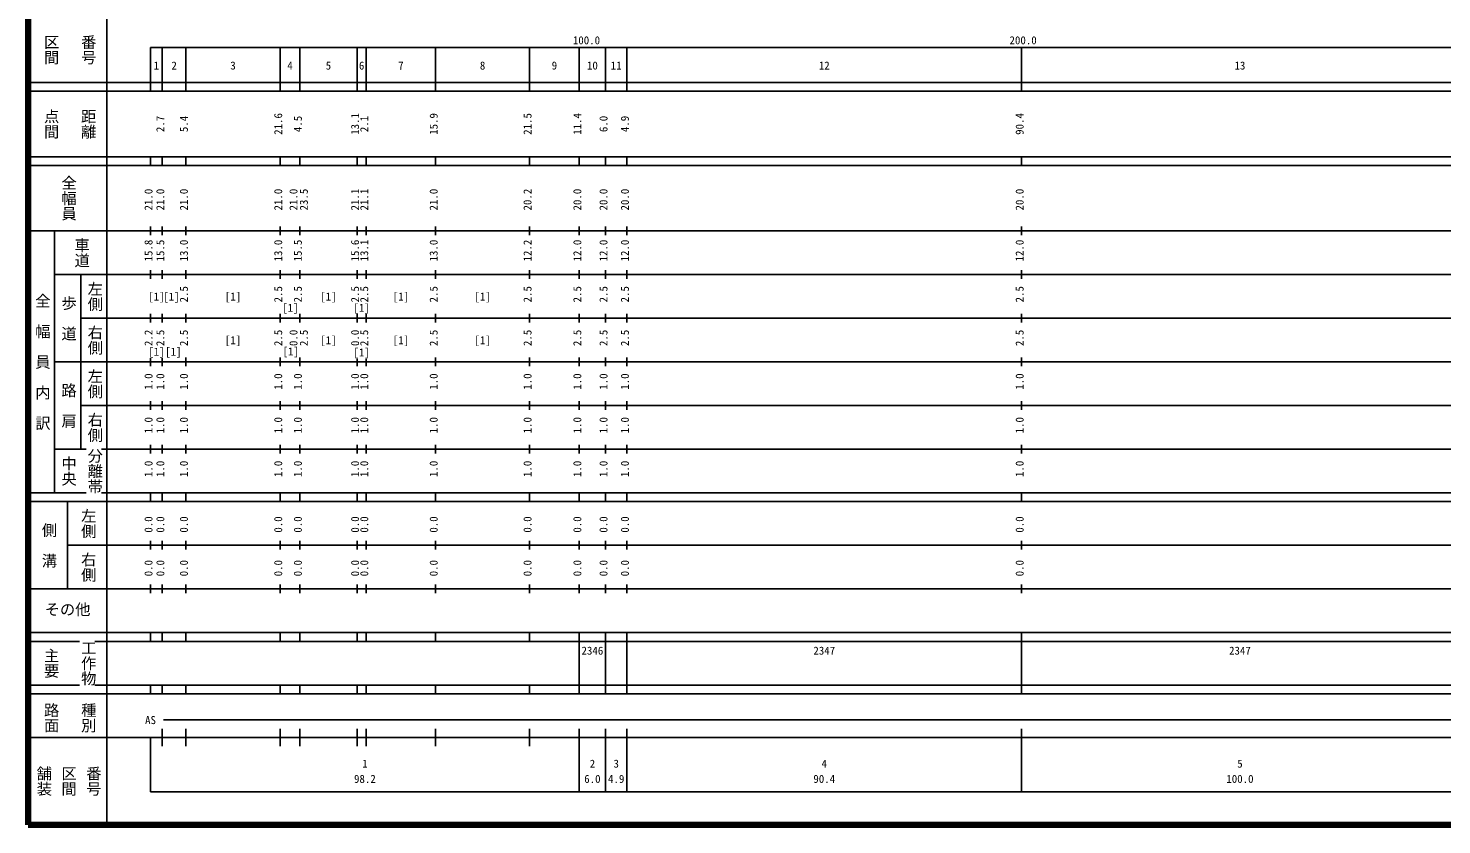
# Model space of a CAD drawing. Units: millimetres on the paper, enlarged 1000 times. Extents: x 40000 to 680000, y 20000 to 380000.
# Drawn here: x 40000 to 363708, y 20000 to 202409 of the extents above; entities that cross this region are included whole.
import ezdxf
from ezdxf.enums import TextEntityAlignment as Align

# ---------------------------------------------------------------- set-up
doc = ezdxf.new("R2010")
doc.units = ezdxf.units.MM
doc.header["$LTSCALE"] = 1000
doc.layers.add('M-TTL', color=2, linetype='Continuous', lineweight=140)
doc.layers.add('M-TTL-BAND', color=7, linetype='Continuous', lineweight=25)
doc.styles.add('@ＭＳ ゴシック', font='')
doc.styles.add('ＭＳ ゴシック', font='')
doc.styles.get('@ＭＳ ゴシック').set_extended_font_data('@MS Gothic')
doc.styles.get('ＭＳ ゴシック').set_extended_font_data('MS Gothic')

msp = doc.modelspace()

# ---------------------------------------------------------------- linework, layer by layer
at = {"layer": 'M-TTL'}
for p, q in [((40000, 380000), (40000, 20000)), ((40000, 20000), (680000, 20000))]:
    msp.add_line(p, q, dxfattribs=at)
at = {"layer": 'M-TTL-BAND'}
for p, q in [((58000, 370000), (58000, 20000)), ((68000, 198000), (579000, 198000)), ((68000, 198000), (68000, 188000)), ((70700, 188000), (70700, 198000)), ((76100, 188000), (76100, 198000)), ((97700, 188000), (97700, 198000)), ((102200, 188000), (102200, 198000)), ((115300, 188000), (115300, 198000)), ((117400, 188000), (117400, 198000)), ((133300, 188000), (133300, 198000)), ((154800, 188000), (154800, 198000)), ((166200, 188000), (166200, 198000)), ((172200, 188000), (172200, 198000)), ((177100, 188000), (177100, 198000)), ((267500, 188000), (267500, 198000)), ((40000, 190000), (579000, 190000)), ((40000, 188000), (579000, 188000)), ((40000, 173000), (579000, 173000)), ((68000, 171000), (68000, 173000)), ((70700, 171000), (70700, 173000)), ((76100, 171000), (76100, 173000)), ((97700, 171000), (97700, 173000)), ((102200, 171000), (102200, 173000)), ((115300, 171000), (115300, 173000)), ((117400, 171000), (117400, 173000)), ((133300, 171000), (133300, 173000)), ((154800, 171000), (154800, 173000)), ((166200, 171000), (166200, 173000)), ((172200, 171000), (172200, 173000)), ((177100, 171000), (177100, 173000)), ((267500, 171000), (267500, 173000)), ((40000, 171000), (579000, 171000)), ((40000, 156000), (579000, 156000)), ((46000, 96000), (46000, 156000)), ((68000, 155000), (68000, 157000)), ((70700, 155000), (70700, 157000)), ((76100, 155000), (76100, 157000)), ((97700, 155000), (97700, 157000)), ((102200, 155000), (102200, 157000)), ((115300, 155000), (115300, 157000)), ((117400, 155000), (117400, 157000)), ((133300, 155000), (133300, 157000)), ((154800, 155000), (154800, 157000)), ((166200, 155000), (166200, 157000)), ((172200, 155000), (172200, 157000)), ((177100, 155000), (177100, 157000)), ((267500, 155000), (267500, 157000)), ((46000, 146000), (579000, 146000)), ((52000, 146000), (52000, 106000)), ((68000, 145000), (68000, 147000)), ((70700, 145000), (70700, 147000)), ((76100, 145000), (76100, 147000)), ((97700, 145000), (97700, 147000)), ((102200, 145000), (102200, 147000)), ((115300, 145000), (115300, 147000)), ((117400, 145000), (117400, 147000)), ((133300, 145000), (133300, 147000)), ((154800, 145000), (154800, 147000)), ((166200, 145000), (166200, 147000)), ((172200, 145000), (172200, 147000)), ((177100, 145000), (177100, 147000)), ((267500, 145000), (267500, 147000)), ((52000, 136000), (579000, 136000)), ((68000, 135000), (68000, 137000)), ((70700, 135000), (70700, 137000)), ((76100, 135000), (76100, 137000)), ((97700, 135000), (97700, 137000)), ((102200, 135000), (102200, 137000)), ((115300, 135000), (115300, 136921)), ((117400, 135000), (117400, 136921)), ((133300, 135000), (133300, 137000)), ((154800, 135000), (154800, 137000)), ((166200, 135000), (166200, 137000)), ((172200, 135000), (172200, 137000)), ((177100, 135000), (177100, 137000)), ((267500, 135000), (267500, 137000)), ((68000, 125000), (68000, 126874)), ((70700, 125000), (70700, 126874)), ((76100, 125000), (76100, 127000)), ((97700, 125000), (97700, 127000)), ((102200, 125000), (102200, 127000)), ((115300, 125000), (115300, 126703)), ((117400, 125000), (117400, 126703)), ((133300, 125000), (133300, 127000)), ((154800, 125000), (154800, 127000)), ((166200, 125000), (166200, 127000)), ((172200, 125000), (172200, 127000)), ((177100, 125000), (177100, 127000)), ((267500, 125000), (267500, 127000)), ((46000, 126000), (579000, 126000)), ((68000, 115000), (68000, 117000)), ((70700, 115000), (70700, 117000)), ((76100, 115000), (76100, 117000)), ((97700, 115000), (97700, 117000)), ((102200, 115000), (102200, 117000)), ((115300, 115000), (115300, 117000)), ((117400, 115000), (117400, 117000)), ((133300, 115000), (133300, 117000)), ((154800, 115000), (154800, 117000)), ((166200, 115000), (166200, 117000)), ((172200, 115000), (172200, 117000)), ((177100, 115000), (177100, 117000)), ((267500, 115000), (267500, 117000)), ((52000, 116000), (579000, 116000)), ((68000, 105000), (68000, 107000)), ((70700, 105000), (70700, 107000)), ((76100, 105000), (76100, 107000)), ((97700, 105000), (97700, 107000)), ((102200, 105000), (102200, 107000)), ((115300, 105000), (115300, 107000)), ((117400, 105000), (117400, 107000)), ((133300, 105000), (133300, 107000)), ((154800, 105000), (154800, 107000)), ((166200, 105000), (166200, 107000)), ((172200, 105000), (172200, 107000)), ((177100, 105000), (177100, 107000)), ((267500, 105000), (267500, 107000)), ((46000, 106000), (53250, 106000)), ((56750, 106000), (579000, 106000)), ((40000, 96000), (53250, 96000)), ((40000, 94000), (579000, 94000)), ((49000, 94000), (49000, 74000)), ((56750, 96000), (579000, 96000)), ((68000, 94000), (68000, 96000)), ((70700, 94000), (70700, 96000)), ((76100, 94000), (76100, 96000)), ((97700, 94000), (97700, 96000)), ((102200, 94000), (102200, 96000)), ((115300, 94000), (115300, 96000)), ((117400, 94000), (117400, 96000)), ((133300, 94000), (133300, 96000)), ((154800, 94000), (154800, 96000)), ((166200, 94000), (166200, 96000)), ((172200, 94000), (172200, 96000)), ((177100, 94000), (177100, 96000)), ((267500, 94000), (267500, 96000)), ((68000, 83000), (68000, 85000)), ((70700, 83000), (70700, 85000)), ((76100, 83000), (76100, 85000)), ((97700, 83000), (97700, 85000)), ((102200, 83000), (102200, 85000)), ((115300, 83000), (115300, 85000)), ((117400, 83000), (117400, 85000)), ((133300, 83000), (133300, 85000)), ((154800, 83000), (154800, 85000)), ((166200, 83000), (166200, 85000)), ((172200, 83000), (172200, 85000)), ((177100, 83000), (177100, 85000)), ((267500, 83000), (267500, 85000)), ((49000, 84000), (579000, 84000)), ((68000, 73000), (68000, 75000)), ((70700, 73000), (70700, 75000)), ((76100, 73000), (76100, 75000)), ((97700, 73000), (97700, 75000)), ((102200, 73000), (102200, 75000)), ((115300, 73000), (115300, 75000)), ((117400, 73000), (117400, 75000)), ((133300, 73000), (133300, 75000)), ((154800, 73000), (154800, 75000)), ((166200, 73000), (166200, 75000)), ((172200, 73000), (172200, 75000)), ((177100, 73000), (177100, 75000)), ((267500, 73000), (267500, 75000)), ((40000, 74000), (579000, 74000)), ((40000, 64000), (579000, 64000)), ((40000, 62000), (51750, 62000)), ((55250, 62000), (579000, 62000)), ((68000, 62000), (68000, 64000)), ((70700, 62000), (70700, 64000)), ((76100, 62000), (76100, 64000)), ((97700, 62000), (97700, 64000)), ((102200, 62000), (102200, 64000)), ((115300, 62000), (115300, 64000)), ((117400, 62000), (117400, 64000)), ((133300, 62000), (133300, 64000)), ((154800, 62000), (154800, 64000)), ((166200, 62000), (166200, 64000)), ((166200, 52000), (166200, 62000)), ((172200, 62000), (172200, 64000)), ((172200, 52000), (172200, 62000)), ((177100, 62000), (177100, 64000)), ((177100, 52000), (177100, 62000)), ((267500, 62000), (267500, 64000)), ((267500, 52000), (267500, 62000)), ((267500, 52000), (267500, 62000)), ((40000, 52000), (51750, 52000)), ((55250, 52000), (579000, 52000)), ((68000, 50000), (68000, 52000)), ((70700, 50000), (70700, 52000)), ((76100, 50000), (76100, 52000)), ((97700, 50000), (97700, 52000)), ((102200, 50000), (102200, 52000)), ((115300, 50000), (115300, 52000)), ((117400, 50000), (117400, 52000)), ((133300, 50000), (133300, 52000)), ((154800, 50000), (154800, 52000)), ((166200, 50000), (166200, 52000)), ((172200, 50000), (172200, 52000)), ((177100, 50000), (177100, 52000)), ((267500, 50000), (267500, 52000)), ((40000, 50000), (579000, 50000)), ((71000, 44000), (564500, 44000)), ((40000, 40000), (579000, 40000)), ((68000, 40000), (68000, 27500)), ((70700, 38000), (70700, 42000)), ((76100, 38000), (76100, 42000)), ((97700, 38000), (97700, 42000)), ((102200, 38000), (102200, 42000)), ((115300, 38000), (115300, 42000)), ((117400, 38000), (117400, 42000)), ((133300, 38000), (133300, 42000)), ((154800, 38000), (154800, 42000)), ((166200, 27500), (166200, 42000)), ((172200, 27500), (172200, 42000)), ((177100, 27500), (177100, 42000)), ((267500, 27500), (267500, 42000)), ((68000, 27500), (579000, 27500))]:
    msp.add_line(p, q, dxfattribs=at)

# ---------------------------------------------------------------- texts
for s, height, rotation, style, p in [('番号', 2566, 270, '@ＭＳ ゴシック', (51750, 201000)), ('区間', 2566, 270, '@ＭＳ ゴシック', (43250, 201000)), ('点間', 2566, 270, '@ＭＳ ゴシック', (43250, 184000)), ('距離', 2566, 270, '@ＭＳ ゴシック', (51750, 184000)), ('2.7', 1833, 90, 'ＭＳ ゴシック', (71700, 178625)), ('5.4', 1833, 90, 'ＭＳ ゴシック', (77100, 178625)), ('21.6', 1833, 90, 'ＭＳ ゴシック', (98700, 178000)), ('4.5', 1833, 90, 'ＭＳ ゴシック', (103200, 178625)), ('13.1', 1833, 90, 'ＭＳ ゴシック', (116300, 178000)), ('2.1', 1833, 90, 'ＭＳ ゴシック', (118400, 178625)), ('15.9', 1833, 90, 'ＭＳ ゴシック', (134300, 178000)), ('21.5', 1833, 90, 'ＭＳ ゴシック', (155800, 178000)), ('11.4', 1833, 90, 'ＭＳ ゴシック', (167200, 178000)), ('6.0', 1833, 90, 'ＭＳ ゴシック', (173200, 178625)), ('4.9', 1833, 90, 'ＭＳ ゴシック', (178100, 178625)), ('90.4', 1833, 90, 'ＭＳ ゴシック', (268500, 178000)), ('全幅員', 2566, 270, '@ＭＳ ゴシック', (47250, 168750)), ('21.0', 1833, 90, 'ＭＳ ゴシック', (69000, 160674)), ('21.0', 1833, 90, 'ＭＳ ゴシック', (71700, 160674)), ('21.0', 1833, 90, 'ＭＳ ゴシック', (77100, 160674)), ('21.0', 1833, 90, 'ＭＳ ゴシック', (98700, 160674)), ('21.0', 1833, 90, 'ＭＳ ゴシック', (102200, 160674)), ('23.5', 1833, 90, 'ＭＳ ゴシック', (104570, 160674)), ('21.1', 1833, 90, 'ＭＳ ゴシック', (116300, 160674)), ('21.1', 1833, 90, 'ＭＳ ゴシック', (118400, 160674)), ('21.0', 1833, 90, 'ＭＳ ゴシック', (134300, 160674)), ('20.2', 1833, 90, 'ＭＳ ゴシック', (155800, 160674)), ('20.0', 1833, 90, 'ＭＳ ゴシック', (167200, 160674)), ('20.0', 1833, 90, 'ＭＳ ゴシック', (173200, 160674)), ('20.0', 1833, 90, 'ＭＳ ゴシック', (178100, 160674)), ('20.0', 1833, 90, 'ＭＳ ゴシック', (268500, 160674)), ('車道', 2566, 270, '@ＭＳ ゴシック', (50250, 154500)), ('15.8', 1833, 90, 'ＭＳ ゴシック', (69000, 149000)), ('15.5', 1833, 90, 'ＭＳ ゴシック', (71700, 149000)), ('13.0', 1833, 90, 'ＭＳ ゴシック', (77100, 149000)), ('13.0', 1833, 90, 'ＭＳ ゴシック', (98700, 149000)), ('15.5', 1833, 90, 'ＭＳ ゴシック', (103200, 149000)), ('15.6', 1833, 90, 'ＭＳ ゴシック', (116300, 149000)), ('13.1', 1833, 90, 'ＭＳ ゴシック', (118400, 149000)), ('13.0', 1833, 90, 'ＭＳ ゴシック', (134300, 149000)), ('12.2', 1833, 90, 'ＭＳ ゴシック', (155800, 149000)), ('12.0', 1833, 90, 'ＭＳ ゴシック', (167200, 149000)), ('12.0', 1833, 90, 'ＭＳ ゴシック', (173200, 149000)), ('12.0', 1833, 90, 'ＭＳ ゴシック', (178100, 149000)), ('12.0', 1833, 90, 'ＭＳ ゴシック', (268500, 149000)), ('左側', 2566, 270, '@ＭＳ ゴシック', (53250, 144500)), ('2.5', 1833, 90, 'ＭＳ ゴシック', (77100, 139625)), ('2.5', 1833, 90, 'ＭＳ ゴシック', (98700, 139625)), ('2.5', 1833, 90, 'ＭＳ ゴシック', (103200, 139625)), ('2.5', 1833, 90, 'ＭＳ ゴシック', (116300, 139625)), ('2.5', 1833, 90, 'ＭＳ ゴシック', (118400, 139625)), ('2.5', 1833, 90, 'ＭＳ ゴシック', (134300, 139625)), ('2.5', 1833, 90, 'ＭＳ ゴシック', (155800, 139625)), ('2.5', 1833, 90, 'ＭＳ ゴシック', (167200, 139625)), ('2.5', 1833, 90, 'ＭＳ ゴシック', (173200, 139625)), ('2.5', 1833, 90, 'ＭＳ ゴシック', (178100, 139625)), ('2.5', 1833, 90, 'ＭＳ ゴシック', (268500, 139625)), ('全\u3000幅\u3000員\u3000内\u3000訳', 2566, 270, '@ＭＳ ゴシック', (41250, 141750)), ('歩\u3000道', 2566, 270, '@ＭＳ ゴシック', (47250, 141250)), ('右側', 2566, 270, '@ＭＳ ゴシック', (53250, 134500)), ('2.2', 1833, 90, 'ＭＳ ゴシック', (69000, 129625)), ('2.5', 1833, 90, 'ＭＳ ゴシック', (71700, 129625)), ('2.5', 1833, 90, 'ＭＳ ゴシック', (77100, 129625)), ('2.5', 1833, 90, 'ＭＳ ゴシック', (98700, 129625)), ('0.0', 1833, 90, 'ＭＳ ゴシック', (102200, 129625)), ('0.0', 1833, 90, 'ＭＳ ゴシック', (102200, 129625)), ('2.5', 1833, 90, 'ＭＳ ゴシック', (104570, 129625)), ('0.0', 1833, 90, 'ＭＳ ゴシック', (116300, 129625)), ('2.5', 1833, 90, 'ＭＳ ゴシック', (118400, 129625)), ('2.5', 1833, 90, 'ＭＳ ゴシック', (134300, 129625)), ('2.5', 1833, 90, 'ＭＳ ゴシック', (155800, 129625)), ('2.5', 1833, 90, 'ＭＳ ゴシック', (167200, 129625)), ('2.5', 1833, 90, 'ＭＳ ゴシック', (173200, 129625)), ('2.5', 1833, 90, 'ＭＳ ゴシック', (178100, 129625)), ('2.5', 1833, 90, 'ＭＳ ゴシック', (268500, 129625)), ('左側', 2566, 270, '@ＭＳ ゴシック', (53250, 124500)), ('1.0', 1833, 90, 'ＭＳ ゴシック', (69000, 119625)), ('1.0', 1833, 90, 'ＭＳ ゴシック', (71700, 119625)), ('1.0', 1833, 90, 'ＭＳ ゴシック', (77100, 119625)), ('1.0', 1833, 90, 'ＭＳ ゴシック', (98700, 119625)), ('1.0', 1833, 90, 'ＭＳ ゴシック', (103200, 119625)), ('1.0', 1833, 90, 'ＭＳ ゴシック', (116300, 119625)), ('1.0', 1833, 90, 'ＭＳ ゴシック', (118400, 119625)), ('1.0', 1833, 90, 'ＭＳ ゴシック', (134300, 119625)), ('1.0', 1833, 90, 'ＭＳ ゴシック', (155800, 119625)), ('1.0', 1833, 90, 'ＭＳ ゴシック', (167200, 119625)), ('1.0', 1833, 90, 'ＭＳ ゴシック', (173200, 119625)), ('1.0', 1833, 90, 'ＭＳ ゴシック', (178100, 119625)), ('1.0', 1833, 90, 'ＭＳ ゴシック', (268500, 119625)), ('路\u3000肩', 2566, 270, '@ＭＳ ゴシック', (47250, 121250)), ('右側', 2566, 270, '@ＭＳ ゴシック', (53250, 114500)), ('1.0', 1833, 90, 'ＭＳ ゴシック', (69000, 109625)), ('1.0', 1833, 90, 'ＭＳ ゴシック', (71700, 109625)), ('1.0', 1833, 90, 'ＭＳ ゴシック', (77100, 109625)), ('1.0', 1833, 90, 'ＭＳ ゴシック', (98700, 109625)), ('1.0', 1833, 90, 'ＭＳ ゴシック', (103200, 109625)), ('1.0', 1833, 90, 'ＭＳ ゴシック', (116300, 109625)), ('1.0', 1833, 90, 'ＭＳ ゴシック', (118400, 109625)), ('1.0', 1833, 90, 'ＭＳ ゴシック', (134300, 109625)), ('1.0', 1833, 90, 'ＭＳ ゴシック', (155800, 109625)), ('1.0', 1833, 90, 'ＭＳ ゴシック', (167200, 109625)), ('1.0', 1833, 90, 'ＭＳ ゴシック', (173200, 109625)), ('1.0', 1833, 90, 'ＭＳ ゴシック', (178100, 109625)), ('1.0', 1833, 90, 'ＭＳ ゴシック', (268500, 109625)), ('中央', 2566, 270, '@ＭＳ ゴシック', (47250, 104500)), ('分離帯', 2566, 270, '@ＭＳ ゴシック', (53250, 106250)), ('1.0', 1833, 90, 'ＭＳ ゴシック', (69000, 99625)), ('1.0', 1833, 90, 'ＭＳ ゴシック', (71700, 99625)), ('1.0', 1833, 90, 'ＭＳ ゴシック', (77100, 99625)), ('1.0', 1833, 90, 'ＭＳ ゴシック', (98700, 99625)), ('1.0', 1833, 90, 'ＭＳ ゴシック', (103200, 99625)), ('1.0', 1833, 90, 'ＭＳ ゴシック', (116300, 99625)), ('1.0', 1833, 90, 'ＭＳ ゴシック', (118400, 99625)), ('1.0', 1833, 90, 'ＭＳ ゴシック', (134300, 99625)), ('1.0', 1833, 90, 'ＭＳ ゴシック', (155800, 99625)), ('1.0', 1833, 90, 'ＭＳ ゴシック', (167200, 99625)), ('1.0', 1833, 90, 'ＭＳ ゴシック', (173200, 99625)), ('1.0', 1833, 90, 'ＭＳ ゴシック', (178100, 99625)), ('1.0', 1833, 90, 'ＭＳ ゴシック', (268500, 99625)), ('左側', 2566, 270, '@ＭＳ ゴシック', (51750, 92500)), ('側\u3000溝', 2566, 270, '@ＭＳ ゴシック', (42750, 89250)), ('0.0', 1833, 90, 'ＭＳ ゴシック', (69000, 86889)), ('0.0', 1833, 90, 'ＭＳ ゴシック', (71700, 86889)), ('0.0', 1833, 90, 'ＭＳ ゴシック', (77100, 86889)), ('0.0', 1833, 90, 'ＭＳ ゴシック', (98700, 86889)), ('0.0', 1833, 90, 'ＭＳ ゴシック', (103200, 86889)), ('0.0', 1833, 90, 'ＭＳ ゴシック', (116300, 86889)), ('0.0', 1833, 90, 'ＭＳ ゴシック', (118400, 86889)), ('0.0', 1833, 90, 'ＭＳ ゴシック', (134300, 86889)), ('0.0', 1833, 90, 'ＭＳ ゴシック', (155800, 86889)), ('0.0', 1833, 90, 'ＭＳ ゴシック', (167200, 86889)), ('0.0', 1833, 90, 'ＭＳ ゴシック', (173200, 86889)), ('0.0', 1833, 90, 'ＭＳ ゴシック', (178100, 86889)), ('0.0', 1833, 90, 'ＭＳ ゴシック', (268500, 86889)), ('右側', 2566, 270, '@ＭＳ ゴシック', (51750, 82500)), ('0.0', 1833, 90, 'ＭＳ ゴシック', (69000, 76889)), ('0.0', 1833, 90, 'ＭＳ ゴシック', (71700, 76889)), ('0.0', 1833, 90, 'ＭＳ ゴシック', (77100, 76889)), ('0.0', 1833, 90, 'ＭＳ ゴシック', (98700, 76889)), ('0.0', 1833, 90, 'ＭＳ ゴシック', (103200, 76889)), ('0.0', 1833, 90, 'ＭＳ ゴシック', (116300, 76889)), ('0.0', 1833, 90, 'ＭＳ ゴシック', (118400, 76889)), ('0.0', 1833, 90, 'ＭＳ ゴシック', (134300, 76889)), ('0.0', 1833, 90, 'ＭＳ ゴシック', (155800, 76889)), ('0.0', 1833, 90, 'ＭＳ ゴシック', (167200, 76889)), ('0.0', 1833, 90, 'ＭＳ ゴシック', (173200, 76889)), ('0.0', 1833, 90, 'ＭＳ ゴシック', (178100, 76889)), ('0.0', 1833, 90, 'ＭＳ ゴシック', (268500, 76889)), ('工作物', 2566, 270, '@ＭＳ ゴシック', (51750, 62250)), ('主要', 2566, 270, '@ＭＳ ゴシック', (43250, 60500)), ('路面', 2566, 270, '@ＭＳ ゴシック', (43250, 48000)), ('種別', 2566, 270, '@ＭＳ ゴシック', (51750, 48000)), ('舗装', 2566, 270, '@ＭＳ ゴシック', (41583, 33500)), ('区間', 2566, 270, '@ＭＳ ゴシック', (47250, 33500)), ('番号', 2566, 270, '@ＭＳ ゴシック', (52917, 33500))]:
    msp.add_text(s, height=height, rotation=rotation, dxfattribs=dict(at, style=style)).set_placement(p, align=Align.BOTTOM_LEFT)
at = {"layer": 'M-TTL-BAND', "style": 'ＭＳ ゴシック'}
for s, height, p in [('100.0', 1833, (164719, 198195)), ('200.0', 1833, (264719, 198195)), ('1', 1833, (68725, 192405)), ('2', 1833, (72775, 192405)), ('3', 1833, (86275, 192405)), ('4', 1833, (99325, 192405)), ('5', 1833, (108125, 192405)), ('6', 1833, (115725, 192405)), ('7', 1833, (124725, 192405)), ('8', 1833, (143425, 192405)), ('9', 1833, (159875, 192405)), ('10', 1833, (167950, 192405)), ('11', 1833, (173400, 192405)), ('12', 1833, (221050, 192405)), ('13', 1833, (316250, 192405)), ('[1]', 1833, (67475, 139500)), ('[1]', 1833, (70906, 139477)), ('[1]', 1833, (85025, 139500)), ('[1]', 1833, (98168, 136932)), ('[1]', 1833, (106875, 139500)), ('[1]', 1833, (114449, 136921)), ('[1]', 1833, (123475, 139500)), ('[1]', 1833, (142175, 139500)), ('[1]', 1833, (85025, 129500)), ('[1]', 1833, (106875, 129500)), ('[1]', 1833, (123475, 129500)), ('[1]', 1833, (142175, 129500)), ('[1]', 1833, (67497, 126874)), ('[1]', 1833, (71358, 126874)), ('[1]', 1833, (98236, 126931)), ('[1]', 1833, (114471, 126703)), ('その他', 2566, (43750, 67250)), ('2346', 1833, (166700, 58405)), ('2347', 1833, (219800, 58405)), ('2347', 1833, (315000, 58405)), ('AS', 1833, (66750, 42500)), ('1', 1833, (116475, 32523)), ('2', 1833, (168575, 32523)), ('3', 1833, (174025, 32523)), ('4', 1833, (221675, 32523)), ('5', 1833, (316875, 32523)), ('98.2', 1833, (114600, 29033)), ('6.0', 1833, (167325, 29033)), ('4.9', 1833, (172775, 29033)), ('90.4', 1833, (219800, 29033)), ('100.0', 1833, (314375, 29033))]:
    msp.add_text(s, height=height, dxfattribs=at).set_placement(p, align=Align.BOTTOM_LEFT)

doc.saveas('drawing.dxf')
